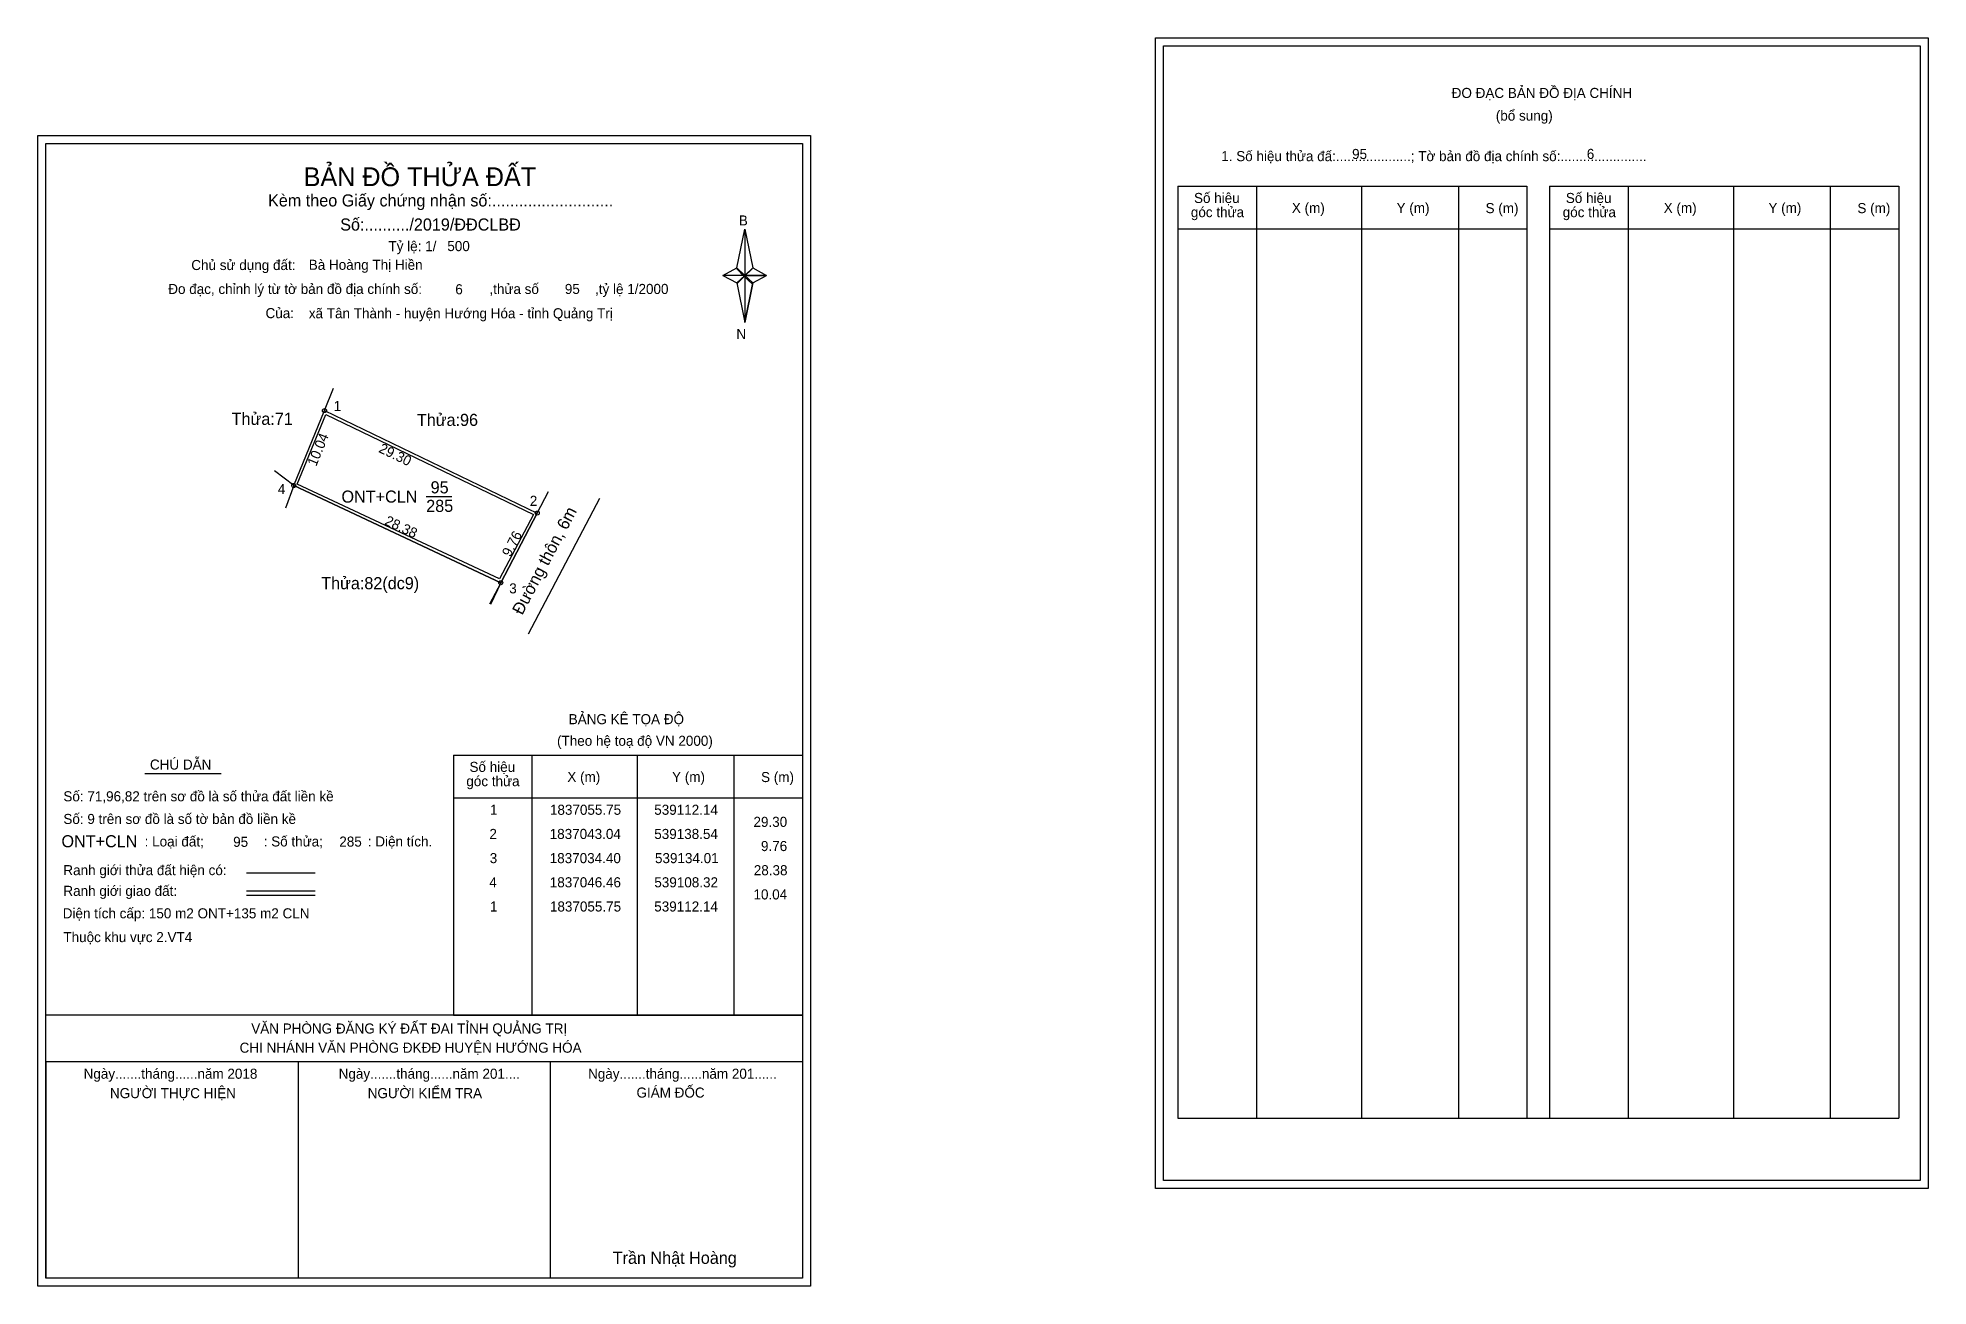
# Model space of a CAD drawing. Extents: x 539077 to 539311, y 1836947 to 1837102.
import ezdxf

# ---------------------------------------------------------------- set-up
doc = ezdxf.new("R2010")
doc.units = 0
for name, color, linetype in [('Level 1', 7, 'Continuous'), ('Level 10', 7, 'Continuous'), ('Level 11', 7, 'Continuous'), ('Level 13', 7, 'Continuous'), ('Level 27', 7, 'Continuous'), ('Level 3', 7, 'Continuous'), ('Level 35', 7, 'Continuous'), ('Level 36', 7, 'Continuous'), ('Level 49', 7, 'Continuous'), ('Level 5', 7, 'Continuous'), ('Level 53', 7, 'Continuous'), ('Level 55', 7, 'Continuous'), ('Level 6', 7, 'Continuous'), ('Level 63', 7, 'Continuous'), ('Level 9', 7, 'Continuous')]:
    doc.layers.add(name, color=color, linetype=linetype)

msp = doc.modelspace()

# ---------------------------------------------------------------- linework, layer by layer
at = {"layer": 'Level 1'}
for p, q in [((539216.24, 1837101.01), (539216.24, 1837101.01)), ((539077.58, 1837088.9), (539077.58, 1837088.9)), ((539218.01, 1837083.58), (539261.31, 1837083.58)), ((539227.8, 1836967.95), (539227.8, 1837083.58)), ((539240.84, 1836967.95), (539240.84, 1837083.58)), ((539252.82, 1837083.58), (539252.82, 1836967.95)), ((539261.31, 1837083.58), (539261.31, 1836967.95)), ((539264.13, 1837083.58), (539307.44, 1837083.58)), ((539273.93, 1836967.95), (539273.93, 1837083.58)), ((539286.97, 1836967.95), (539286.97, 1837083.58)), ((539298.95, 1837083.58), (539298.95, 1836967.95)), ((539307.44, 1837083.58), (539307.44, 1836967.95)), ((539163.29, 1837073.46), (539164.27, 1837078.28)), ((539164.27, 1837078.28), (539164.27, 1837072.51)), ((539164.27, 1837078.28), (539165.26, 1837073.46)), ((539218.01, 1837078.32), (539261.31, 1837078.32)), ((539264.13, 1837078.32), (539307.44, 1837078.32)), ((539161.57, 1837072.51), (539163.29, 1837073.46)), ((539163.29, 1837073.46), (539164.27, 1837072.51)), ((539164.2, 1837072.41), (539163.29, 1837073.35)), ((539164.27, 1837072.51), (539163.29, 1837071.59)), ((539164.2, 1837072.41), (539163.29, 1837071.49)), ((539163.29, 1837071.49), (539164.2, 1837072.41)), ((539163.29, 1837071.59), (539164.27, 1837066.67)), ((539165.18, 1837073.35), (539164.2, 1837072.41)), ((539164.2, 1837072.41), (539165.18, 1837073.35)), ((539165.18, 1837071.49), (539164.2, 1837072.41)), ((539165.26, 1837073.46), (539164.27, 1837072.51)), ((539164.27, 1837072.51), (539164.27, 1837066.67)), ((539164.27, 1837072.51), (539166.98, 1837072.51)), ((539164.27, 1837072.51), (539165.26, 1837071.59)), ((539165.26, 1837071.59), (539164.27, 1837066.67)), ((539165.26, 1837071.59), (539166.98, 1837072.51)), ((539128.13, 1837012.98), (539171.43, 1837012.98)), ((539137.92, 1836980.72), (539137.92, 1837012.98)), ((539150.96, 1836980.72), (539150.96, 1837012.98)), ((539162.94, 1837012.98), (539162.94, 1836980.72)), ((539128.13, 1837007.72), (539171.43, 1837007.72)), ((539102.47, 1836998.41), (539110.98, 1836998.41)), ((539102.47, 1836996.18), (539110.98, 1836996.18)), ((539102.47, 1836995.63), (539110.98, 1836995.63)), ((539130.99, 1836980.72), (539077.58, 1836980.72)), ((539171.43, 1836980.72), (539119.01, 1836980.72)), ((539128.13, 1836980.72), (539171.43, 1836980.72)), ((539171.43, 1836974.95), (539077.58, 1836974.95)), ((539077.58, 1836948.11), (539077.58, 1836974.95)), ((539218.01, 1836967.95), (539307.44, 1836967.95)), ((539310.09, 1836960.22), (539310.09, 1836960.22)), ((539171.43, 1836948.11), (539171.43, 1836948.11))]:
    msp.add_line(p, q, dxfattribs=at)
for points in [[(539163.29, 1837073.46), (539164.27, 1837078.28), (539164.27, 1837072.51)], [(539161.57, 1837072.51), (539163.29, 1837071.59), (539164.27, 1837072.51)], [(539164.27, 1837072.51), (539165.26, 1837073.46), (539166.98, 1837072.51)], [(539164.27, 1837072.51), (539164.27, 1837066.67), (539165.26, 1837071.59)]]:
    msp.add_lwpolyline(points, close=True, dxfattribs=at)
at = {"layer": 'Level 10'}
for p, q in [((539108.32, 1837046.46), (539134.01, 1837034.4)), ((539134.01, 1837034.4), (539138.54, 1837043.04))]:
    msp.add_line(p, q, dxfattribs=at)
for points in [[(539108.32, 1837046.46), (539112.14, 1837055.75), (539138.54, 1837043.04), (539134.01, 1837034.4)], [(539108.77, 1837046.64), (539112.32, 1837055.27), (539138.06, 1837042.88), (539133.86, 1837034.86)]]:
    msp.add_lwpolyline(points, close=True, dxfattribs=at)
at = {"layer": 'Level 11'}
for centre in [(539112.14, 1837055.75), (539108.32, 1837046.46), (539108.32, 1837046.46), (539138.54, 1837043.04), (539134.01, 1837034.4)]:
    msp.add_circle(centre, 0.25, dxfattribs=at)
at = {"layer": 'Level 27'}
for p, q in [((539112.14, 1837055.75), (539113.28, 1837058.52)), ((539108.32, 1837046.46), (539105.94, 1837048.28)), ((539108.32, 1837046.46), (539107.29, 1837043.64)), ((539138.54, 1837043.04), (539139.93, 1837045.7)), ((539134.01, 1837034.4), (539132.62, 1837031.74)), ((539134.01, 1837034.4), (539132.75, 1837031.68))]:
    msp.add_line(p, q, dxfattribs=at)
at = {"layer": 'Level 3'}
for p, q in [((539218.01, 1837083.58), (539218.01, 1836967.95)), ((539264.13, 1837083.58), (539264.13, 1836967.95)), ((539128.13, 1837012.98), (539128.13, 1836980.72))]:
    msp.add_line(p, q, dxfattribs=at)
at = {"layer": 'Level 35'}
msp.add_line((539137.45, 1837028.04), (539146.28, 1837044.87), dxfattribs=at)
at = {"layer": 'Level 5'}
for p, q in [((539089.84, 1837010.71), (539099.31, 1837010.71)), ((539077.58, 1836974.95), (539077.58, 1836948.11)), ((539077.58, 1836974.95), (539077.58, 1836948.11)), ((539108.86, 1836974.95), (539108.86, 1836948.11)), ((539140.14, 1836974.95), (539140.14, 1836948.11))]:
    msp.add_line(p, q, dxfattribs=at)
at = {"layer": 'Level 63'}
for points in [[(539215.24, 1837102.01), (539311.09, 1837102.01), (539311.09, 1836959.22), (539215.24, 1836959.22)], [(539216.24, 1837101.01), (539310.09, 1837101.01), (539310.09, 1836960.22), (539216.24, 1836960.22)], [(539076.58, 1837089.9), (539172.43, 1837089.9), (539172.43, 1836947.11), (539076.58, 1836947.11)], [(539077.58, 1837088.9), (539171.43, 1837088.9), (539171.43, 1836948.11), (539077.58, 1836948.11)]]:
    msp.add_lwpolyline(points, close=True, dxfattribs=at)
at = {"layer": 'Level 9'}
msp.add_line((539124.75, 1837045.08), (539127.94, 1837045.08), dxfattribs=at)

# ---------------------------------------------------------------- texts
at = {"layer": 'Level 1'}
for s, height, p in [('ĐO ĐẠC BẢN ĐỒ ĐỊA CHÍNH', 1.25, (539251.98, 1837094.54)), ('(bổ sung)', 1.25, (539257.45, 1837091.73)), ('1. Số hiệu thửa đấ:....................; Tờ bản đồ địa chính số:.......................', 1.25, (539223.39, 1837086.7)), ('BẢN ĐỒ THỬA ĐẤT', 2.3328, (539109.56, 1837083.6)), ('góc thửa', 1.25, (539219.62, 1837079.75)), ('Số hiệu', 1.25, (539220.01, 1837081.51)), ('X (m)', 1.25, (539232.15, 1837080.28)), ('Y (m)', 1.25, (539245.14, 1837080.28)), ('S (m)', 1.25, (539256.18, 1837080.25)), ('góc thửa', 1.25, (539265.75, 1837079.75)), ('Số hiệu', 1.25, (539266.14, 1837081.51)), ('X (m)', 1.25, (539278.28, 1837080.28)), ('Y (m)', 1.25, (539291.27, 1837080.28)), ('S (m)', 1.25, (539302.31, 1837080.25)), ('B', 1.25, (539163.54, 1837078.72)), ('Chủ sử dụng đất:', 1.25, (539095.62, 1837073.19)), ('Đo đạc, chỉnh lý từ tờ bản đồ địa chính số:                  ,thửa số               ,tỷ lệ 1/2000      ', 1.25, (539092.76, 1837070.22)), ('Của:', 1.25, (539104.83, 1837067.22)), ('N', 1.25, (539163.24, 1837064.63)), ('BẢNG KÊ TỌA ĐỘ', 1.25, (539142.44, 1837016.84)), ('(Theo hệ toạ độ VN 2000)', 1.25, (539140.99, 1837014.16)), ('CHÚ DẪN', 1.25, (539090.49, 1837011.21)), ('góc thửa', 1.25, (539129.74, 1837009.15)), ('Số hiệu', 1.25, (539130.13, 1837010.92)), ('X (m)', 1.25, (539142.27, 1837009.68)), ('Y (m)', 1.25, (539155.26, 1837009.68)), ('S (m)', 1.25, (539166.3, 1837009.66)), ('Số: 71,96,82 trên sơ đồ là số thửa đất liền kề', 1.25, (539079.75, 1837007.27)), ('Số: 9 trên sơ đồ là số tờ bản đồ liền kề', 1.25, (539079.75, 1837004.46)), (': Loại đất;                : Số thửa;            : Diện tích.', 1.25, (539089.83, 1837001.67)), ('Ranh giới thửa đất hiện có:', 1.25, (539079.75, 1836998.11)), ('Ranh giới giao đất:', 1.25, (539079.75, 1836995.54)), ('Diện tích cấp: 150 m2 ONT+135 m2 CLN', 1.25, (539079.67, 1836992.75)), ('Thuộc khu vực 2.VT4', 1.25, (539079.75, 1836989.8)), ('VĂN PHÒNG ĐĂNG KÝ ĐẤT ĐAI TỈNH QUẢNG TRỊ', 1.25, (539103.06, 1836978.46)), ('CHI NHÁNH VĂN PHÒNG ĐKĐĐ HUYỆN HƯỚNG HÓA', 1.25, (539101.61, 1836976.08)), ('Ngày.......tháng......năm 2018', 1.25, (539082.26, 1836972.85)), ('Ngày.......tháng......năm 201....', 1.25, (539113.9, 1836972.85)), ('Ngày.......tháng......năm 201......', 1.25, (539144.84, 1836972.85)), ('NGƯỜI THỰC HIỆN', 1.25, (539085.53, 1836970.44)), ('NGƯỜI KIỂM TRA', 1.25, (539117.5, 1836970.44)), ('GIÁM ĐỐC', 1.25, (539150.85, 1836970.51)), ('Trần Nhật Hoàng', 1.5, (539147.9, 1836949.88))]:
    msp.add_text(s, height=height, dxfattribs=at).set_placement(p)
at = {"layer": 'Level 11'}
msp.add_text('Tỷ lệ: 1/', height=1.25, dxfattribs=at).set_placement((539120.08, 1837075.53))
at = {"layer": 'Level 13'}
for s, p in [('ONT+CLN', (539114.25, 1837044.33)), ('95', (539125.31, 1837045.48)), ('285', (539124.76, 1837043.18))]:
    msp.add_text(s, height=1.5, dxfattribs=at).set_placement(p)
at = {"layer": 'Level 36'}
for s, p in [('Thửa:71', (539100.62, 1837053.98)), ('Thửa:96', (539123.6, 1837053.85)), ('Thửa:82(dc9)', (539111.73, 1837033.59))]:
    msp.add_text(s, height=1.5, dxfattribs=at).set_placement(p)
at = {"layer": 'Level 49'}
for s, rotation, p in [('10.04', 67.6478, (539111.11, 1837048.76)), ('29.30', 334.292, (539118.77, 1837050.64)), ('28.38', 334.8526, (539119.5, 1837041.65)), ('9.76', 62.3317, (539135.19, 1837037.51))]:
    msp.add_text(s, height=1.25, rotation=rotation, dxfattribs=at).set_placement(p)
at = {"layer": 'Level 5'}
for s, p in [('Kèm theo Giấy chứng nhận số:...........................', (539105.14, 1837081.08)), ('Số:........../2019/ĐĐCLBĐ', (539114.09, 1837078.09))]:
    msp.add_text(s, height=1.5, dxfattribs=at).set_placement(p)
msp.add_text('Đường thôn, 6m', height=1.5, rotation=62.3235, dxfattribs=at).set_placement((539136.67, 1837030.29))
at = {"layer": 'Level 53'}
for s, p in [('1', (539132.67, 1837005.6)), ('1837055.75', (539140.11, 1837005.6)), ('539112.14', (539153.05, 1837005.6)), ('2', (539132.6, 1837002.6)), ('1837043.04', (539140.08, 1837002.6)), ('539138.54', (539153.05, 1837002.6)), ('29.30', (539165.36, 1837004.1)), ('9.76', (539166.29, 1837001.1)), ('3', (539132.64, 1836999.6)), ('1837034.40', (539140.08, 1836999.6)), ('539134.01', (539153.14, 1836999.6)), ('28.38', (539165.4, 1836998.1)), ('4', (539132.59, 1836996.6)), ('1837046.46', (539140.09, 1836996.6)), ('539108.32', (539153.06, 1836996.6)), ('1', (539132.67, 1836993.6)), ('1837055.75', (539140.11, 1836993.6)), ('539112.14', (539153.05, 1836993.6)), ('10.04', (539165.36, 1836995.1))]:
    msp.add_text(s, height=1.25, dxfattribs=at).set_placement(p)
at = {"layer": 'Level 55'}
for s, height, p in [('1', 0.2, (539112.08, 1837055.75)), ('96', 0.055, (539112.1, 1837055.7)), ('71', 0.055, (539112.1, 1837055.7)), ('71', 0.055, (539112.1, 1837055.7)), ('4', 0.2, (539108.25, 1837046.46)), ('82', 0.055, (539108.28, 1837046.41)), ('82', 0.055, (539108.28, 1837046.41)), ('71', 0.055, (539108.28, 1837046.41)), ('71', 0.055, (539108.28, 1837046.41)), ('2', 0.2, (539138.47, 1837043.04)), ('96', 0.055, (539138.5, 1837042.99)), ('0', 0.055, (539138.52, 1837042.99)), ('3', 0.2, (539133.95, 1837034.4)), ('82', 0.055, (539133.97, 1837034.34)), ('82', 0.055, (539133.97, 1837034.34)), ('0', 0.055, (539133.99, 1837034.34))]:
    msp.add_text(s, height=height, dxfattribs=at).set_placement(p)
at = {"layer": 'Level 6'}
for s, height, p in [('95', 1.25, (539239.62, 1837086.97)), ('6', 1.25, (539268.74, 1837086.98)), ('500', 1.25, (539127.38, 1837075.54)), ('Bà Hoàng Thị Hiền', 1.25, (539110.19, 1837073.22)), ('6', 1.25, (539128.37, 1837070.18)), ('95', 1.25, (539141.96, 1837070.22)), ('xã Tân Thành - huyện Hướng Hóa - tỉnh Quảng Trị', 1.25, (539110.2, 1837067.2)), ('ONT+CLN', 1.5, (539079.51, 1837001.57)), ('95', 1.25, (539100.81, 1837001.62)), ('285', 1.25, (539113.98, 1837001.65))]:
    msp.add_text(s, height=height, dxfattribs=at).set_placement(p)
at = {"layer": 'Level 9'}
for s, p in [('1', (539113.29, 1837055.7)), ('4', (539106.35, 1837045.39)), ('2', (539137.61, 1837043.93)), ('3', (539135.06, 1837033.07))]:
    msp.add_text(s, height=1.25, dxfattribs=at).set_placement(p)

doc.saveas('drawing.dxf')
